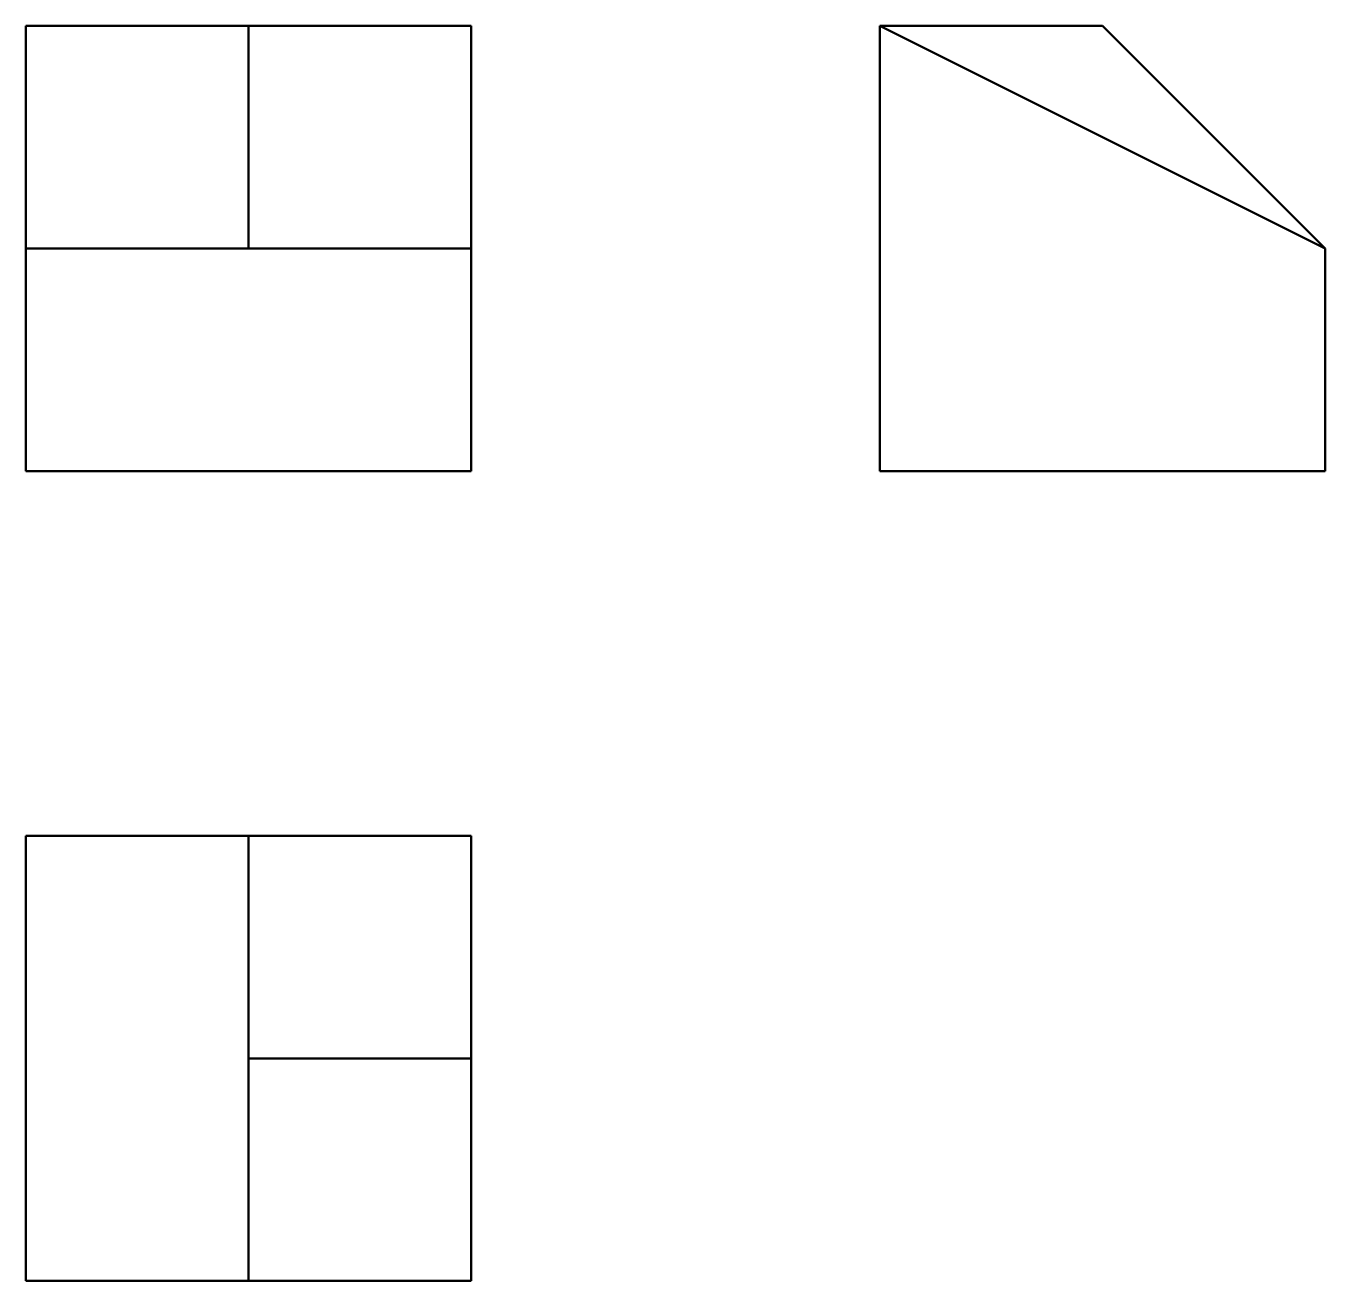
# Model space of a CAD drawing. Header units: millimetres. Extents: x 79 to 196, y 45 to 158.
import ezdxf

# ---------------------------------------------------------------- set-up
doc = ezdxf.new("R2010")
doc.units = ezdxf.units.MM
doc.layers.add('Visible (ISO)', color=7, linetype='Continuous', lineweight=50)

msp = doc.modelspace()

# ---------------------------------------------------------------- linework, layer by layer
at = {"layer": 'Visible (ISO)'}
for p, q in [((99.37, 158.13), (79.37, 158.13)), ((79.37, 158.13), (79.37, 138.13)), ((119.37, 158.13), (99.37, 158.13)), ((99.37, 158.13), (99.37, 138.13)), ((119.37, 158.13), (119.37, 138.13)), ((156.11, 158.13), (156.11, 118.13)), ((156.11, 158.13), (196.11, 138.13)), ((176.11, 158.13), (156.11, 158.13)), ((176.11, 158.13), (196.11, 138.13)), ((79.37, 138.13), (79.37, 118.13)), ((99.37, 138.13), (79.37, 138.13)), ((119.37, 138.13), (99.37, 138.13)), ((119.37, 138.13), (119.37, 118.13)), ((196.11, 138.13), (196.11, 118.13)), ((79.37, 118.13), (119.37, 118.13)), ((156.11, 118.13), (196.11, 118.13)), ((99.37, 85.34), (79.37, 85.34)), ((79.37, 85.34), (79.37, 45.34)), ((119.37, 85.34), (99.37, 85.34)), ((99.37, 65.34), (99.37, 85.34)), ((119.37, 65.34), (119.37, 85.34)), ((119.37, 65.34), (99.37, 65.34)), ((99.37, 65.34), (99.37, 45.34)), ((119.37, 65.34), (119.37, 45.34)), ((99.37, 45.34), (79.37, 45.34)), ((119.37, 45.34), (99.37, 45.34))]:
    msp.add_line(p, q, dxfattribs=at)

doc.saveas('drawing.dxf')
